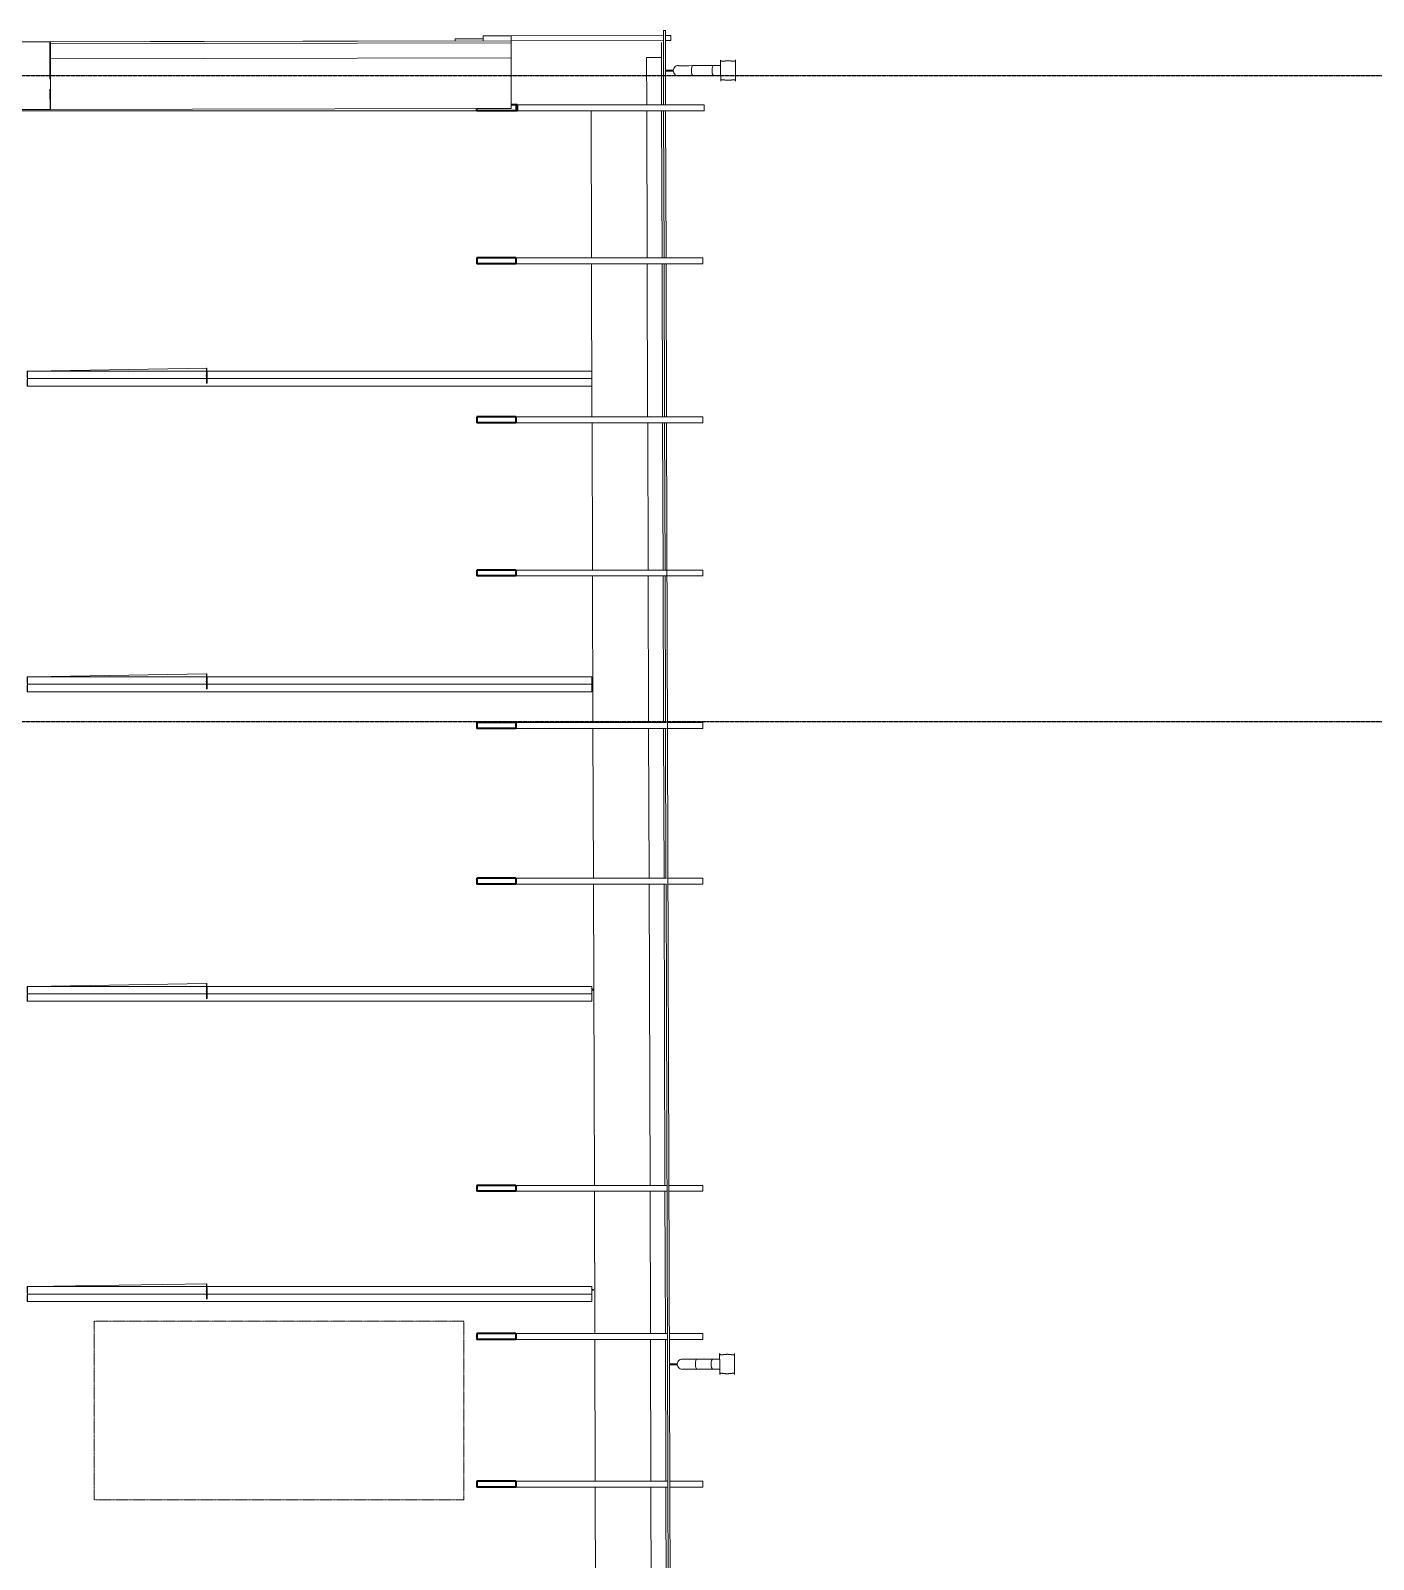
# Model space of a CAD drawing. Header units: millimetres. Extents: x -33838 to 476301, y -41806 to 120107.
# Drawn here: x 442361 to 455868, y 100754 to 116134 of the extents above; entities that cross this region are included whole.
import ezdxf

# ---------------------------------------------------------------- set-up
doc = ezdxf.new("R2010")
doc.units = ezdxf.units.MM
doc.linetypes.add('ADSK_Линия сетки', pattern=[25, 20, -2.5, 0, -2.5])
doc.linetypes.add('ADSK_Штриховая_ш3 п1_5', pattern=[4.5, 3, -1.5])
for name, color, linetype, lineweight in [('0_АР', 8, 'Continuous', 20), ('Каркас', 7, 'Continuous', 18), ('Несущие колонны', 7, 'Continuous', 18)]:
    doc.layers.add(name, color=color, linetype=linetype, lineweight=lineweight)
doc.layers.add('Обобщенные модели', color=5, linetype='Continuous', lineweight=18, true_color=0x0000ff)

# ---------------------------------------------------------------- blocks, each defined once
blk = doc.blocks.new('Водосток - Тип 1 _карниз больше 490мм_-5200668-План чердака копия 2')
at = {"layer": 'Обобщенные модели'}
for p, q in [((19, 735), (125, 735)), ((125, 735), (231, 735)), ((125, 585), (19, 585)), ((75, 556), (75, 514)), ((75, 514), (75, 306)), ((231, 585), (125, 585)), ((175, 514), (175, 556)), ((175, 306), (175, 514)), ((75, 306), (75, 264)), ((175, 264), (175, 306)), ((120, 109), (120, 30)), ((130, 30), (130, 109))]:
    blk.add_line(p, q, dxfattribs=at)
at = {"layer": 'Обобщенные модели', "flags": 128}
for points in [[(75, 556), (75, 562), (75, 568), (75, 573), (75, 578), (75, 584), (75, 585)], [(175, 585), (175, 581), (175, 575), (175, 570), (175, 564), (175, 559), (175, 556)], [(75, 202), (75, 205), (75, 210), (75, 214), (75, 219), (75, 224), (75, 229), (75, 234), (75, 239), (75, 245), (75, 250), (75, 256), (75, 261), (75, 264)], [(75, 264), (75, 258), (75, 252), (75, 247), (75, 242), (75, 236), (75, 231), (75, 226), (75, 221), (75, 216), (75, 212), (75, 207), (75, 203), (75, 199), (75, 195), (75, 191), (75, 188), (75, 184), (75, 181), (75, 178), (75, 175), (75, 173), (75, 171), (75, 168), (75, 167), (75, 165), (75, 164), (75, 162), (75, 161), (75, 161), (75, 160), (75, 160), (75, 160)], [(75, 173), (75, 174), (75, 177), (75, 180), (75, 183)], [(175, 264), (175, 258), (175, 252), (175, 247), (175, 242), (175, 236), (175, 231), (175, 226), (175, 221), (175, 216), (175, 212), (175, 207), (175, 203), (175, 199), (175, 197)], [(175, 160), (175, 160), (175, 160), (175, 161), (175, 162), (175, 163), (175, 164), (175, 166), (175, 168), (175, 170), (175, 172), (175, 174), (175, 177), (175, 180), (175, 183), (175, 186), (175, 190), (175, 193), (175, 197), (175, 201), (175, 205), (175, 210), (175, 214), (175, 219), (175, 224), (175, 229), (175, 234), (175, 239), (175, 245), (175, 250), (175, 256), (175, 261), (175, 264)], [(175, 177), (175, 175), (175, 173)]]:
    blk.add_lwpolyline(points, dxfattribs=at)
at = {"layer": 'Обобщенные модели'}
for start, end in [(164.8376, 270), (270, 14.9145)]:
    blk.add_arc((125, 160), 52, start, end, dxfattribs=at)
for centre, major_axis, start_param, end_param in [((125, 514), (50, 0), 3.141593, 4.712389), ((125, 514), (-50, 0), 0, 1.570796), ((125, 514), (50, 0), 4.712389, 6.283185), ((125, 514), (-50, 0), 1.570796, 3.141593), ((125, 306), (50, 0), 3.141593, 4.712389), ((125, 306), (-50, 0), 0, 1.570796), ((125, 306), (50, 0), 4.712389, 6.283185), ((125, 306), (-50, 0), 1.570796, 3.141593)]:
    blk.add_ellipse(centre, major_axis=major_axis, ratio=0.309017, start_param=start_param, end_param=end_param, dxfattribs=at)
for points in [[(19, 585), (21, 585), (25, 586), (29, 589), (31, 592), (32, 595), (32, 597), (32, 599), (32, 602), (32, 604), (32, 606), (32, 609), (32, 611), (31, 614), (31, 617), (31, 620), (30, 623), (30, 626), (29, 629), (29, 632), (29, 636), (28, 640), (28, 646), (27, 655), (27, 665), (28, 674), (28, 680), (29, 684), (29, 688), (29, 691), (30, 694), (30, 697), (31, 700), (31, 703), (31, 706), (32, 709), (32, 711), (32, 714), (32, 716), (32, 718), (32, 721), (32, 723), (32, 725), (31, 728), (29, 731), (25, 734), (21, 735), (19, 735)], [(231, 735), (229, 735), (225, 734), (221, 731), (219, 728), (218, 725), (218, 723), (218, 721), (218, 718), (218, 716), (218, 714), (218, 711), (218, 709), (219, 706), (219, 703), (219, 700), (220, 697), (220, 694), (221, 691), (221, 688), (221, 684), (222, 680), (222, 674), (223, 665), (223, 655), (222, 646), (222, 640), (221, 636), (221, 632), (221, 629), (220, 626), (220, 623), (219, 620), (219, 617), (219, 614), (218, 611), (218, 609), (218, 606), (218, 604), (218, 602), (218, 599), (218, 597), (218, 595), (219, 592), (221, 589), (225, 586), (229, 585), (231, 585)]]:
    blk.add_open_spline(points, degree=3, knots=[-1, -1, -1, -1, -0.941176, -0.882353, -0.852941, -0.823529, -0.808824, -0.794118, -0.779412, -0.764706, -0.75, -0.735294, -0.720588, -0.705882, -0.691176, -0.676471, -0.661765, -0.647059, -0.632353, -0.617647, -0.602941, -0.588235, -0.558824, -0.529412, -0.470588, -0.441176, -0.411765, -0.397059, -0.382353, -0.367647, -0.352941, -0.338235, -0.323529, -0.308824, -0.294118, -0.279412, -0.264706, -0.25, -0.235294, -0.220588, -0.205882, -0.191176, -0.176471, -0.147059, -0.117647, -0.058824, 0, 0, 0, 0], dxfattribs=at)
blk = doc.blocks.new('Водосток - Тип 1 _карниз больше 490мм_-5200714-План чердака копия 2')
at = {"layer": 'Обобщенные модели'}
for p, q in [((19, 685), (125, 685)), ((125, 685), (231, 685)), ((125, 535), (19, 535)), ((75, 506), (75, 464)), ((75, 464), (75, 306)), ((231, 535), (125, 535)), ((175, 464), (175, 506)), ((175, 306), (175, 464)), ((75, 306), (75, 264)), ((175, 264), (175, 306)), ((120, 109), (120, 30)), ((130, 30), (130, 109))]:
    blk.add_line(p, q, dxfattribs=at)
at = {"layer": 'Обобщенные модели', "flags": 128}
for points in [[(75, 506), (75, 512), (75, 518), (75, 523), (75, 528), (75, 534), (75, 535)], [(175, 535), (175, 531), (175, 525), (175, 520), (175, 514), (175, 509), (175, 506)], [(75, 202), (75, 205), (75, 210), (75, 214), (75, 219), (75, 224), (75, 229), (75, 234), (75, 239), (75, 245), (75, 250), (75, 256), (75, 261), (75, 264)], [(75, 264), (75, 258), (75, 252), (75, 247), (75, 242), (75, 236), (75, 231), (75, 226), (75, 221), (75, 216), (75, 212), (75, 207), (75, 203), (75, 199), (75, 195), (75, 191), (75, 188), (75, 184), (75, 181), (75, 178), (75, 175), (75, 173), (75, 171), (75, 168), (75, 167), (75, 165), (75, 164), (75, 162), (75, 161), (75, 161), (75, 160), (75, 160), (75, 160)], [(75, 173), (75, 174), (75, 177), (75, 180), (75, 183)], [(175, 264), (175, 258), (175, 252), (175, 247), (175, 242), (175, 236), (175, 231), (175, 226), (175, 221), (175, 216), (175, 212), (175, 207), (175, 203), (175, 199), (175, 197)], [(175, 160), (175, 160), (175, 160), (175, 161), (175, 162), (175, 163), (175, 164), (175, 166), (175, 168), (175, 170), (175, 172), (175, 174), (175, 177), (175, 180), (175, 183), (175, 186), (175, 190), (175, 193), (175, 197), (175, 201), (175, 205), (175, 210), (175, 214), (175, 219), (175, 224), (175, 229), (175, 234), (175, 239), (175, 245), (175, 250), (175, 256), (175, 261), (175, 264)], [(175, 177), (175, 175), (175, 173)]]:
    blk.add_lwpolyline(points, dxfattribs=at)
at = {"layer": 'Обобщенные модели'}
for start, end in [(164.8376, 270), (270, 14.9145)]:
    blk.add_arc((125, 160), 52, start, end, dxfattribs=at)
for centre, major_axis, start_param, end_param in [((125, 464), (50, 0), 3.141593, 4.712389), ((125, 464), (-50, 0), 0, 1.570796), ((125, 464), (50, 0), 4.712389, 6.283185), ((125, 464), (-50, 0), 1.570796, 3.141593), ((125, 306), (50, 0), 3.141593, 4.712389), ((125, 306), (-50, 0), 0, 1.570796), ((125, 306), (50, 0), 4.712389, 6.283185), ((125, 306), (-50, 0), 1.570796, 3.141593)]:
    blk.add_ellipse(centre, major_axis=major_axis, ratio=0.309017, start_param=start_param, end_param=end_param, dxfattribs=at)
for points in [[(19, 535), (21, 535), (25, 536), (29, 539), (31, 542), (32, 545), (32, 547), (32, 549), (32, 552), (32, 554), (32, 556), (32, 559), (32, 561), (31, 564), (31, 567), (31, 570), (30, 573), (30, 576), (29, 579), (29, 582), (29, 586), (28, 590), (28, 596), (27, 605), (27, 615), (28, 624), (28, 630), (29, 634), (29, 638), (29, 641), (30, 644), (30, 647), (31, 650), (31, 653), (31, 656), (32, 659), (32, 661), (32, 664), (32, 666), (32, 668), (32, 671), (32, 673), (32, 675), (31, 678), (29, 681), (25, 684), (21, 685), (19, 685)], [(231, 685), (229, 685), (225, 684), (221, 681), (219, 678), (218, 675), (218, 673), (218, 671), (218, 668), (218, 666), (218, 664), (218, 661), (218, 659), (219, 656), (219, 653), (219, 650), (220, 647), (220, 644), (221, 641), (221, 638), (221, 634), (222, 630), (222, 624), (223, 615), (223, 605), (222, 596), (222, 590), (221, 586), (221, 582), (221, 579), (220, 576), (220, 573), (219, 570), (219, 567), (219, 564), (218, 561), (218, 559), (218, 556), (218, 554), (218, 552), (218, 549), (218, 547), (218, 545), (219, 542), (221, 539), (225, 536), (229, 535), (231, 535)]]:
    blk.add_open_spline(points, degree=3, knots=[-1, -1, -1, -1, -0.941176, -0.882353, -0.852941, -0.823529, -0.808824, -0.794118, -0.779412, -0.764706, -0.75, -0.735294, -0.720588, -0.705882, -0.691176, -0.676471, -0.661765, -0.647059, -0.632353, -0.617647, -0.602941, -0.588235, -0.558824, -0.529412, -0.470588, -0.441176, -0.411765, -0.397059, -0.382353, -0.367647, -0.352941, -0.338235, -0.323529, -0.308824, -0.294118, -0.279412, -0.264706, -0.25, -0.235294, -0.220588, -0.205882, -0.191176, -0.176471, -0.147059, -0.117647, -0.058824, 0, 0, 0, 0], dxfattribs=at)
blk = doc.blocks.new('LL-Двойной уголок - 2L75X75X8-2260356-План чердака копия 2')
at = {"layer": 'Каркас'}
for p, q in [((24414, 40070), (24412, 40070)), ((24412, 40070), (24412, 40003)), ((24412, 39995), (24414, 39995)), ((24414, 39995), (24412, 39995)), ((24414, 39995), (24414, 40070)), ((24414, 40070), (26210, 40070)), ((26210, 39995), (24414, 39995)), ((24414, 39920), (24414, 39995)), ((26210, 39995), (24414, 39995)), ((26220, 40070), (30092, 40070)), ((30092, 39995), (26222, 39995)), ((30092, 39995), (26222, 39995)), ((24412, 39987), (24412, 39920)), ((24412, 39920), (24414, 39920)), ((24414, 39920), (30092, 39920)), ((30092, 39948), (30092, 39920))]:
    blk.add_line(p, q, dxfattribs=at)
blk = doc.blocks.new('LL-Двойной уголок - 2L75X75X8-2357589-План чердака копия 2')
at = {"layer": 'Каркас'}
for p, q in [((24457, 40070), (26215, 40098)), ((26216, 40023), (26210, 40023)), ((26216, 40023), (26210, 40023)), ((26220, 40098), (26215, 40098)), ((26215, 40098), (26216, 40023)), ((26216, 40023), (26225, 40023)), ((26216, 40023), (26217, 39948)), ((26225, 40023), (26216, 40023)), ((26221, 40031), (26220, 40098)), ((26225, 40031), (26221, 40031)), ((26222, 39948), (26221, 40015)), ((26221, 40015), (26226, 40015)), ((26211, 39948), (26217, 39948)), ((26217, 39948), (26222, 39948))]:
    blk.add_line(p, q, dxfattribs=at)
blk = doc.blocks.new('LL-Двойной уголок - 2L75X75X8-V1-План чердака копия 2')
at = {"layer": 'Каркас'}
for p, q in [((24414, 36995), (24412, 36995)), ((24412, 36995), (24412, 36928)), ((24412, 36920), (24414, 36920)), ((24414, 36920), (24412, 36920)), ((24412, 36912), (24412, 36845)), ((24414, 36920), (24414, 36995)), ((24414, 36995), (26210, 36995)), ((26210, 36920), (24414, 36920)), ((24414, 36845), (24414, 36920)), ((26210, 36920), (24414, 36920)), ((26220, 36995), (30092, 36995)), ((30092, 36920), (26222, 36920)), ((30092, 36920), (26222, 36920)), ((30092, 36995), (30092, 36920)), ((30092, 36920), (30092, 36845)), ((24412, 36845), (24414, 36845)), ((24414, 36845), (30092, 36845))]:
    blk.add_line(p, q, dxfattribs=at)
blk = doc.blocks.new('Двойной уголок _ГОСТ 8509-93_-Колонна - LL 75x8x8-V2-План чердака копия 2')
at = {"layer": 'Несущие колонны'}
for p, q in [((64, 22), (73, 22)), ((73, 14), (64, 14))]:
    blk.add_line(p, q, dxfattribs=at)
blk = doc.blocks.new('Двойной уголок _ГОСТ 8509-93_-Колонна - LL 75x8x8-V4-План чердака копия 2')
at = {"layer": 'Несущие колонны'}
for p, q in [((64, 22), (79, 22)), ((79, 14), (64, 14)), ((79, 22), (79, 14))]:
    blk.add_line(p, q, dxfattribs=at)

msp = doc.modelspace()

# ---------------------------------------------------------------- linework, layer by layer
at = {"linetype": 'ADSK_Линия сетки'}
for p, q in [((407800.22514, 115683.45535), (473919.80656, 115683.45535)), ((407800.22514, 109183.45535), (473919.80656, 109183.45535))]:
    msp.add_line(p, q, dxfattribs=at)
at = {"layer": '0_АР'}
for p, q in [((448726.06002, 116133.90276), (448746.05992, 116133.96476)), ((448728.37437, 115387.33356), (448726.06002, 116133.90276)), ((448746.05992, 116133.96476), (448748.37446, 115387.33356)), ((437974.62263, 116011.92168), (446630.53706, 116030.43113)), ((442040.97793, 116019.61705), (442555.0554, 116020.71633)), ((442555.0554, 116020.71633), (442560.82863, 116020.72868)), ((442555.41892, 115850.71672), (442555.0554, 116020.71633)), ((447193.62132, 116010.6352), (442560.8714, 116000.72872)), ((447193.64271, 116080.63541), (448726.21499, 116083.9126)), ((448726.36999, 116033.91281), (447193.74963, 116030.63552)), ((448708.37403, 115387.33356), (448706.43178, 116013.87013)), ((448746.21495, 116083.95536), (448801.19057, 116084.07292)), ((448801.29749, 116034.07304), (448746.36995, 116033.95558)), ((448801.19057, 116084.07292), (448801.29749, 116034.07304)), ((442555.85728, 115645.71719), (442555.41892, 115850.71672)), ((447193.62132, 115860.63486), (442561.19215, 115850.72907)), ((442562.28271, 115340.73023), (442561.19215, 115850.72907)), ((447193.62132, 115387.33356), (447193.62132, 115860.63486)), ((448706.89678, 115863.87079), (448556.89705, 115863.55003)), ((448558.37331, 115387.33356), (448556.89705, 115863.55003)), ((442556.50948, 115340.71789), (442556.07112, 115545.71742)), ((446848.40853, 115349.89551), (442562.28271, 115340.73023)), ((446848.40853, 115349.89551), (447193.62132, 115350.63369)), ((447193.62132, 115350.63369), (446848.40853, 115349.89551)), ((447193.62132, 115350.63369), (447193.62132, 115387.33356)), ((447193.62132, 115387.33356), (447193.62132, 115350.63369)), ((447243.06697, 115387.33356), (447243.06697, 115327.33356)), ((447243.06697, 115327.33356), (447243.06697, 115387.33356)), ((449136.30525, 115387.33356), (447255.12605, 115387.33356)), ((449136.30525, 115387.33356), (449136.30525, 115327.33356)), ((446848.40853, 115327.33356), (437812.15945, 115327.33356)), ((442556.50948, 115340.71789), (442048.20524, 115339.63095)), ((447255.12605, 115327.33356), (449136.30525, 115327.33356)), ((448003.14459, 113847.33356), (447998.55662, 115327.33356)), ((448558.55931, 115327.33356), (448563.14728, 113847.33356)), ((448713.148, 113847.33356), (448708.56003, 115327.33356)), ((448733.14833, 113847.33356), (448728.56037, 115327.33356)), ((448748.56046, 115327.33356), (448753.14843, 113847.33356)), ((449124.24616, 113847.33356), (447243.06697, 113847.33356)), ((449124.24616, 113847.33356), (449124.24616, 113787.33356)), ((447243.06697, 113787.33356), (449124.24616, 113787.33356)), ((448008.10455, 112247.33356), (448003.33058, 113787.33356)), ((448563.33328, 113787.33356), (448568.10724, 112247.33356)), ((448718.10796, 112247.33356), (448713.334, 113787.33356)), ((448738.1083, 112247.33356), (448733.33433, 113787.33356)), ((448753.33443, 113787.33356), (448758.10839, 112247.33356)), ((449124.24616, 112247.33356), (447243.06697, 112247.33356)), ((447243.06697, 112187.33356), (449124.24616, 112187.33356)), ((448012.87852, 110707.33356), (448008.29055, 112187.33356)), ((448568.29324, 112187.33356), (448572.88121, 110707.33356)), ((448722.88193, 110707.33356), (448718.29396, 112187.33356)), ((448742.88226, 110707.33356), (448738.2943, 112187.33356)), ((448758.29439, 112187.33356), (448816.41141, 93439.77334)), ((449124.24616, 112247.33356), (449124.24616, 112187.33356)), ((448758.57084, 110707.33356), (447243.06697, 110707.33356)), ((447243.06697, 110647.33356), (448758.57084, 110647.33356)), ((448017.63698, 109172.33356), (448013.06451, 110647.33356)), ((448573.06721, 110647.33356), (448577.63967, 109172.33356)), ((448727.64039, 109172.33356), (448723.06793, 110647.33356)), ((448747.64073, 109172.33356), (448743.06826, 110647.33356)), ((449124.24616, 110707.33356), (448762.88236, 110707.33356)), ((448763.06836, 110647.33356), (449124.24616, 110647.33356)), ((449124.24616, 110707.33356), (449124.24616, 110647.33356)), ((448758.57084, 109172.33356), (447243.06697, 109172.33356)), ((447243.06697, 109112.33356), (448758.57084, 109112.33356)), ((448022.48845, 107607.33356), (448017.82298, 109112.33356)), ((448577.82567, 109112.33356), (448582.49114, 107607.33356)), ((448732.49186, 107607.33356), (448727.82639, 109112.33356)), ((448752.49219, 107607.33356), (448747.82673, 109112.33356)), ((449124.24616, 109172.33356), (448767.64083, 109172.33356)), ((448767.82682, 109112.33356), (449124.24616, 109112.33356)), ((449124.24616, 109172.33356), (449124.24616, 109112.33356)), ((448758.57084, 107607.33356), (447243.06697, 107607.33356)), ((447243.06697, 107547.33356), (448758.57084, 107547.33356)), ((448032.06738, 104517.33356), (448022.67444, 107547.33356)), ((448582.67714, 107547.33356), (448592.07007, 104517.33356)), ((448742.07079, 104517.33356), (448732.67786, 107547.33356)), ((448796.41131, 93439.77334), (448752.67819, 107547.33356)), ((449124.24616, 107607.33356), (448772.49229, 107607.33356)), ((448772.67829, 107547.33356), (449124.24616, 107547.33356)), ((449124.24616, 107607.33356), (449124.24616, 107547.33356)), ((448762.07112, 104517.33356), (447243.06697, 104517.33356)), ((447243.06697, 104457.33356), (448762.25712, 104457.33356)), ((448036.68634, 103027.33356), (448032.25338, 104457.33356)), ((448592.25607, 104457.33356), (448596.68903, 103027.33356)), ((448746.68976, 103027.33356), (448742.25679, 104457.33356)), ((449124.24616, 104517.33356), (448782.07122, 104517.33356)), ((448782.25722, 104457.33356), (449124.24616, 104457.33356)), ((449124.24616, 104517.33356), (449124.24616, 104457.33356)), ((448766.69009, 103027.33356), (447243.06697, 103027.33356)), ((447243.06697, 102967.33356), (448766.87609, 102967.33356)), ((448041.28981, 101542.33356), (448036.87234, 102967.33356)), ((448596.87503, 102967.33356), (448601.2925, 101542.33356)), ((448751.29322, 101542.33356), (448746.87575, 102967.33356)), ((449124.24616, 103027.33356), (448786.69019, 103027.33356)), ((448786.87619, 102967.33356), (449124.24616, 102967.33356)), ((449124.24616, 103027.33356), (449124.24616, 102967.33356)), ((448771.29356, 101542.33356), (447243.06697, 101542.33356)), ((449124.24616, 101542.33356), (448791.29365, 101542.33356)), ((449124.24616, 101542.33356), (449124.24616, 101482.33356)), ((447243.06697, 101482.33356), (448771.47956, 101482.33356)), ((448046.06378, 100002.33356), (448041.47581, 101482.33356)), ((448601.4785, 101482.33356), (448606.06647, 100002.33356)), ((448756.06719, 100002.33356), (448751.47922, 101482.33356)), ((448791.47965, 101482.33356), (449124.24616, 101482.33356))]:
    msp.add_line(p, q, dxfattribs=at)
at = {"layer": '0_АР', "lineweight": 9}
for p, q in [((447193.62132, 116030.63525), (442560.82863, 116020.72868)), ((442561.19215, 115850.72907), (442560.82863, 116020.72868)), ((446630.49644, 116049.43113), (446912.10165, 116050.0333)), ((446630.5392, 116029.43118), (446630.49644, 116049.43113)), ((447193.64271, 116080.63541), (446912.0375, 116080.03324)), ((446912.14441, 116030.03335), (446912.0375, 116080.03324)), ((447193.62132, 115860.63486), (447193.62132, 116030.63525)), ((447193.74963, 116030.63552), (447193.64271, 116080.63541))]:
    msp.add_line(p, q, dxfattribs=at)
at = {"layer": '0_АР', "lineweight": 40}
for p, q in [((446848.40853, 115327.33356), (446848.40853, 115349.89551)), ((447243.06697, 115387.33356), (447193.62132, 115387.33356)), ((447255.12605, 115387.33356), (447243.06697, 115387.33356)), ((447255.12605, 115387.33356), (447255.12605, 115327.33356)), ((447243.06697, 115327.33356), (446848.40853, 115327.33356)), ((447255.12605, 115327.33356), (447243.06697, 115327.33356)), ((447243.06697, 113847.33356), (446848.40853, 113847.33356)), ((446848.40853, 113847.33356), (446848.40853, 113787.33356)), ((447243.06697, 113847.33356), (447243.06697, 113787.33356)), ((447243.06697, 113787.33356), (446848.40853, 113787.33356)), ((447243.06697, 112247.33356), (446848.40853, 112247.33356)), ((446848.40853, 112247.33356), (446848.40853, 112187.33356)), ((447243.06697, 112187.33356), (446848.40853, 112187.33356)), ((447243.06697, 112247.33356), (447243.06697, 112187.33356)), ((447243.06697, 110707.33356), (446848.40853, 110707.33356)), ((446848.40853, 110707.33356), (446848.40853, 110647.33356)), ((447243.06697, 110647.33356), (446848.40853, 110647.33356)), ((447243.06697, 110707.33356), (447243.06697, 110647.33356)), ((447243.06697, 109172.33356), (446848.40853, 109172.33356)), ((446848.40853, 109172.33356), (446848.40853, 109112.33356)), ((447243.06697, 109112.33356), (446848.40853, 109112.33356)), ((447243.06697, 109172.33356), (447243.06697, 109112.33356)), ((447243.06697, 107607.33356), (446848.40853, 107607.33356)), ((446848.40853, 107607.33356), (446848.40853, 107547.33356)), ((447243.06697, 107547.33356), (446848.40853, 107547.33356)), ((447243.06697, 107607.33356), (447243.06697, 107547.33356)), ((447243.06697, 104517.33356), (446848.40853, 104517.33356)), ((446848.40853, 104517.33356), (446848.40853, 104457.33356)), ((447243.06697, 104457.33356), (446848.40853, 104457.33356)), ((447243.06697, 104517.33356), (447243.06697, 104457.33356)), ((447243.06697, 103027.33356), (446848.40853, 103027.33356)), ((446848.40853, 103027.33356), (446848.40853, 102967.33356)), ((447243.06697, 102967.33356), (446848.40853, 102967.33356)), ((447243.06697, 103027.33356), (447243.06697, 102967.33356)), ((447243.06697, 101542.33356), (446848.40853, 101542.33356)), ((446848.40853, 101542.33356), (446848.40853, 101482.33356)), ((447243.06697, 101542.33356), (447243.06697, 101482.33356)), ((447243.06697, 101482.33356), (446848.40853, 101482.33356))]:
    msp.add_line(p, q, dxfattribs=at)
at = {"layer": '0_АР', "linetype": 'ADSK_Штриховая_ш3 п1_5'}
for p, q in [((442999.16102, 103152.37424), (446717.80338, 103152.37424)), ((442999.16102, 101352.37424), (442999.16102, 103152.37424)), ((446717.80338, 103152.37424), (446717.80338, 101352.37424)), ((446717.80338, 101352.37424), (442999.16102, 101352.37424))]:
    msp.add_line(p, q, dxfattribs=at)

# ---------------------------------------------------------------- block references
at = {"layer": '0_АР', "rotation": 270.1776150639599}
for name, p in [('Водосток - Тип 1 _карниз больше 490мм_-5200668-План чердака копия 2', (448716.92403, 115855.09516)), ('Водосток - Тип 1 _карниз больше 490мм_-5200714-План чердака копия 2', (448757.26189, 102842.78748))]:
    msp.add_blockref(name, p, dxfattribs=at)
at = {"layer": '0_АР'}
for name, p in [('LL-Двойной уголок - 2L75X75X8-2357589-План чердака копия 2', (417914.95368, 72638.45535)), ('LL-Двойной уголок - 2L75X75X8-2260356-План чердака копия 2', (417914.95368, 72638.45535)), ('LL-Двойной уголок - 2L75X75X8-2357589-План чердака копия 2', (417914.95368, 69563.45535)), ('LL-Двойной уголок - 2L75X75X8-V1-План чердака копия 2', (417914.95368, 72638.45535)), ('Двойной уголок _ГОСТ 8509-93_-Колонна - LL 75x8x8-V2-План чердака копия 2', (447943.09251, 109583.2459)), ('LL-Двойной уголок - 2L75X75X8-V1-План чердака копия 2', (417914.95368, 69523.45535)), ('LL-Двойной уголок - 2L75X75X8-2357589-План чердака копия 2', (417914.95368, 66448.45535)), ('Двойной уголок _ГОСТ 8509-93_-Колонна - LL 75x8x8-V4-План чердака копия 2', (447943.09251, 106468.2459)), ('LL-Двойной уголок - 2L75X75X8-2357589-План чердака копия 2', (417914.95368, 63428.00292)), ('LL-Двойной уголок - 2L75X75X8-V1-План чердака копия 2', (417914.95368, 66503.00292)), ('Двойной уголок _ГОСТ 8509-93_-Колонна - LL 75x8x8-V4-План чердака копия 2', (447943.09251, 103447.79346))]:
    msp.add_blockref(name, p, dxfattribs=at)

doc.saveas('drawing.dxf')
